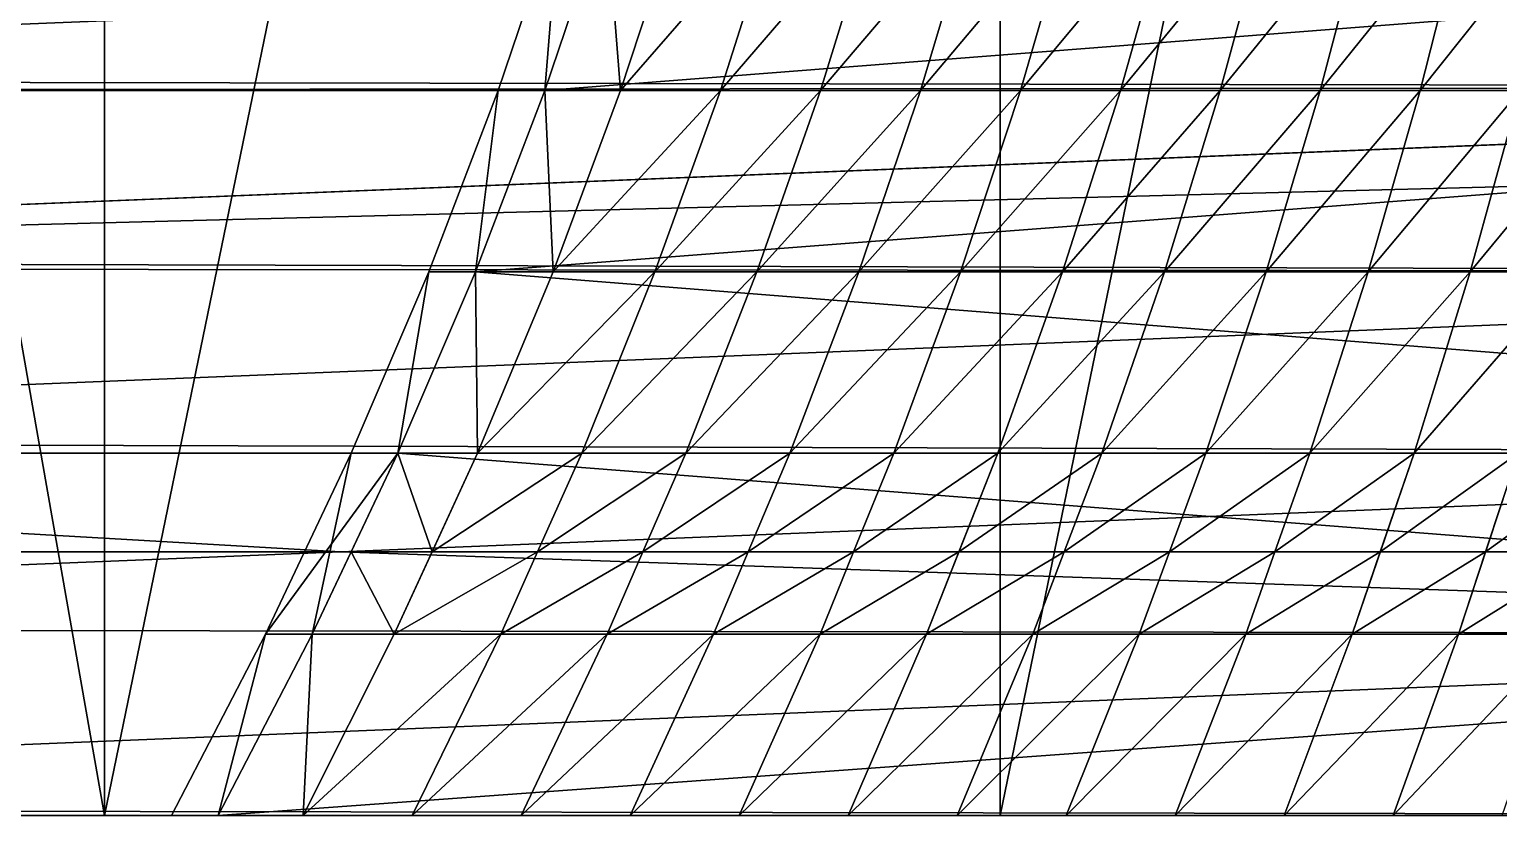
# Model space of a CAD drawing. Header units: metres. Extents: x 0 to 40.2, y -11.7 to 11.7.
# Drawn here: x 20 to 27.87, y -11.66 to -7.45 of the extents above; entities that cross this region are included whole.
import ezdxf

# ---------------------------------------------------------------- set-up
doc = ezdxf.new("R2010")
doc.units = ezdxf.units.M

msp = doc.modelspace()

# ---------------------------------------------------------------- linework, layer by layer
at = {"layer": 'antepecho'}
for points in [[(22.51, -7.776667, 4.45), (22.838125, -6.804583, 4.45), (22.51, -7.776667, 3.2)], [(22.838125, -6.804583, 3.2), (22.76, -7.776667, 3.2), (22.51, -7.776667, 3.2)], [(22.76, -7.776667, 4.45), (22.838125, -6.804583, 4.45), (22.51, -7.776667, 4.45)], [(22.838125, -6.804583, 4.45), (22.838125, -6.804583, 3.2), (22.51, -7.776667, 3.2)], [(23.088125, -6.804583, 3.2), (22.76, -7.776667, 3.3), (22.76, -7.776667, 3.2)], [(23.088125, -6.804583, 3.8), (22.76, -7.776667, 4.45), (22.76, -7.776667, 3.8)], [(22.838125, -6.804583, 3.2), (23.088125, -6.804583, 3.2), (22.76, -7.776667, 3.2)], [(23.088125, -6.804583, 3.2), (23.088125, -6.804583, 3.3), (22.76, -7.776667, 3.3)], [(23.088125, -6.804583, 3.8), (23.088125, -6.804583, 4.45), (22.76, -7.776667, 4.45)], [(23.088125, -6.804583, 4.45), (22.838125, -6.804583, 4.45), (22.76, -7.776667, 4.45)], [(22.51, -7.776667, 3.2), (22.388125, -8.74875, 3.2), (22.138125, -8.74875, 3.2)], [(22.51, -7.776667, 4.45), (22.51, -7.776667, 3.2), (22.138125, -8.74875, 3.2)], [(22.138125, -8.74875, 4.45), (22.51, -7.776667, 4.45), (22.138125, -8.74875, 3.2)], [(22.388125, -8.74875, 4.45), (22.51, -7.776667, 4.45), (22.138125, -8.74875, 4.45)], [(22.76, -7.776667, 3.2), (22.388125, -8.74875, 3.3), (22.388125, -8.74875, 3.2)], [(22.51, -7.776667, 3.2), (22.76, -7.776667, 3.2), (22.388125, -8.74875, 3.2)], [(22.76, -7.776667, 3.2), (22.76, -7.776667, 3.3), (22.388125, -8.74875, 3.3)], [(22.76, -7.776667, 3.8), (22.388125, -8.74875, 4.45), (22.388125, -8.74875, 3.8)], [(22.76, -7.776667, 3.8), (22.76, -7.776667, 4.45), (22.388125, -8.74875, 4.45)], [(22.76, -7.776667, 4.45), (22.51, -7.776667, 4.45), (22.388125, -8.74875, 4.45)], [(22.138125, -8.74875, 3.2), (21.9725, -9.720833, 3.2), (21.7225, -9.720833, 3.2)], [(22.138125, -8.74875, 4.45), (22.138125, -8.74875, 3.2), (21.7225, -9.720833, 3.2)], [(21.7225, -9.720833, 4.45), (22.138125, -8.74875, 4.45), (21.7225, -9.720833, 3.2)], [(21.9725, -9.720833, 4.45), (22.138125, -8.74875, 4.45), (21.7225, -9.720833, 4.45)], [(22.388125, -8.74875, 3.2), (21.9725, -9.720833, 3.3), (21.9725, -9.720833, 3.2)], [(22.138125, -8.74875, 3.2), (22.388125, -8.74875, 3.2), (21.9725, -9.720833, 3.2)], [(22.388125, -8.74875, 3.2), (22.388125, -8.74875, 3.3), (21.9725, -9.720833, 3.3)], [(22.388125, -8.74875, 3.8), (21.9725, -9.720833, 4.45), (21.9725, -9.720833, 3.8)], [(22.388125, -8.74875, 3.8), (22.388125, -8.74875, 4.45), (21.9725, -9.720833, 4.45)], [(22.388125, -8.74875, 4.45), (22.138125, -8.74875, 4.45), (21.9725, -9.720833, 4.45)], [(21.7225, -9.720833, 3.2), (21.513125, -10.692917, 3.2), (21.263125, -10.692917, 3.2)], [(21.263125, -10.692917, 4.45), (21.7225, -9.720833, 4.45), (21.263125, -10.692917, 3.2)], [(21.9725, -9.720833, 4.45), (21.263125, -10.692917, 4.45), (21.513125, -10.692917, 4.45)], [(21.7225, -9.720833, 4.45), (21.7225, -9.720833, 3.2), (21.263125, -10.692917, 3.2)], [(21.9725, -9.720833, 4.45), (21.7225, -9.720833, 4.45), (21.263125, -10.692917, 4.45)], [(21.9725, -9.720833, 3.3), (21.513125, -10.692917, 3.3), (21.513125, -10.692917, 3.2)], [(21.9725, -9.720833, 3.8), (21.513125, -10.692917, 4.45), (21.722433, -10.25, 3.8)], [(21.7225, -9.720833, 3.2), (21.9725, -9.720833, 3.2), (21.513125, -10.692917, 3.2)], [(21.9725, -9.720833, 3.2), (21.9725, -9.720833, 3.3), (21.513125, -10.692917, 3.2)], [(21.9725, -9.720833, 3.8), (21.9725, -9.720833, 4.45), (21.513125, -10.692917, 4.45)], [(21.722433, -10.25, 3.8), (21.513125, -10.692917, 4.45), (21.513125, -10.692917, 3.8)], [(21.263125, -10.692917, 3.2), (21.01, -11.665, 3.2), (20.76, -11.665, 3.2)], [(21.263125, -10.692917, 4.45), (21.263125, -10.692917, 3.2), (20.76, -11.665, 3.2)], [(20.76, -11.665, 4.45), (21.263125, -10.692917, 4.45), (20.76, -11.665, 3.2)], [(21.01, -11.665, 4.45), (21.263125, -10.692917, 4.45), (20.76, -11.665, 4.45)], [(21.513125, -10.692917, 3.2), (21.01, -11.665, 3.3), (21.01, -11.665, 3.2)], [(21.263125, -10.692917, 3.2), (21.513125, -10.692917, 3.2), (21.01, -11.665, 3.2)], [(21.513125, -10.692917, 3.2), (21.513125, -10.692917, 3.3), (21.01, -11.665, 3.3)], [(21.513125, -10.692917, 3.8), (21.01, -11.665, 4.45), (21.01, -11.665, 3.8)], [(21.513125, -10.692917, 3.8), (21.513125, -10.692917, 4.45), (21.01, -11.665, 4.45)], [(21.513125, -10.692917, 4.45), (21.263125, -10.692917, 4.45), (21.01, -11.665, 4.45)]]:
    msp.add_3dface(points, dxfattribs=at)
at = {"layer": 'bajo_balcon'}
for points in [[(35.238542, -6.804583, 3.3), (22.76, -7.776667, 3.3), (23.088125, -6.804583, 3.3)], [(35.238542, -6.804583, 3.3), (35.066667, -7.776667, 3.3), (22.76, -7.776667, 3.3)], [(35.066667, -7.776667, 3.3), (22.388125, -8.74875, 3.3), (22.76, -7.776667, 3.3)], [(35.066667, -7.776667, 3.3), (34.871875, -8.74875, 3.3), (22.388125, -8.74875, 3.3)], [(34.654167, -9.720833, 3.3), (21.9725, -9.720833, 3.3), (22.388125, -8.74875, 3.3)], [(34.871875, -8.74875, 3.3), (34.654167, -9.720833, 3.3), (22.388125, -8.74875, 3.3)], [(34.413542, -10.692917, 3.3), (21.513125, -10.692917, 3.3), (21.9725, -9.720833, 3.3)], [(34.654167, -9.720833, 3.3), (34.413542, -10.692917, 3.3), (21.9725, -9.720833, 3.3)], [(34.413542, -10.692917, 3.3), (21.01, -11.665, 3.3), (21.513125, -10.692917, 3.3)], [(34.413542, -10.692917, 3.3), (34.15, -11.665, 3.3), (21.01, -11.665, 3.3)]]:
    msp.add_3dface(points, dxfattribs=at)
at = {"layer": 'butacas_alta_frontal'}
for points in [[(23.165767, -7.776667, 3.8), (23.088125, -6.804583, 3.8), (22.76, -7.776667, 3.8)], [(23.484788, -6.804583, 3.8), (23.088125, -6.804583, 3.8), (23.165767, -7.776667, 3.8)], [(23.701534, -7.776667, 3.933846), (24.011451, -6.804583, 3.933846), (23.165767, -7.776667, 3.933846)], [(24.011451, -6.804583, 3.933846), (23.484788, -6.804583, 3.933846), (23.165767, -7.776667, 3.933846)], [(24.237301, -7.776667, 4.067692), (24.538114, -6.804583, 4.067692), (23.701534, -7.776667, 4.067692)], [(24.538114, -6.804583, 4.067692), (24.011451, -6.804583, 4.067692), (23.701534, -7.776667, 4.067692)], [(24.773067, -7.776667, 4.201538), (25.064776, -6.804583, 4.201538), (24.237301, -7.776667, 4.201538)], [(25.064776, -6.804583, 4.201538), (24.538114, -6.804583, 4.201538), (24.237301, -7.776667, 4.201538)], [(25.591439, -6.804583, 4.335385), (25.064776, -6.804583, 4.335385), (24.773067, -7.776667, 4.335385)], [(25.308834, -7.776667, 4.335385), (25.591439, -6.804583, 4.335385), (24.773067, -7.776667, 4.335385)], [(25.844601, -7.776667, 4.469231), (26.118102, -6.804583, 4.469231), (25.308834, -7.776667, 4.469231)], [(26.118102, -6.804583, 4.469231), (25.591439, -6.804583, 4.469231), (25.308834, -7.776667, 4.469231)], [(26.380368, -7.776667, 4.603077), (26.644765, -6.804583, 4.603077), (25.844601, -7.776667, 4.603077)], [(26.644765, -6.804583, 4.603077), (26.118102, -6.804583, 4.603077), (25.844601, -7.776667, 4.603077)], [(26.916135, -7.776667, 4.736923), (27.171428, -6.804583, 4.736923), (26.380368, -7.776667, 4.736923)], [(27.171428, -6.804583, 4.736923), (26.644765, -6.804583, 4.736923), (26.380368, -7.776667, 4.736923)], [(27.451902, -7.776667, 4.870769), (27.698091, -6.804583, 4.870769), (26.916135, -7.776667, 4.870769)], [(27.698091, -6.804583, 4.870769), (27.171428, -6.804583, 4.870769), (26.916135, -7.776667, 4.870769)], [(27.987669, -7.776667, 5.004615), (28.224754, -6.804583, 5.004615), (27.451902, -7.776667, 5.004615)], [(28.224754, -6.804583, 5.004615), (27.698091, -6.804583, 5.004615), (27.451902, -7.776667, 5.004615)], [(22.80421, -8.74875, 3.8), (22.76, -7.776667, 3.8), (22.388125, -8.74875, 3.8)], [(23.165767, -7.776667, 3.8), (22.76, -7.776667, 3.8), (22.80421, -8.74875, 3.8)], [(23.701534, -7.776667, 3.933846), (23.165767, -7.776667, 3.933846), (22.80421, -8.74875, 3.933846)], [(23.350295, -8.74875, 3.933846), (23.701534, -7.776667, 3.933846), (22.80421, -8.74875, 3.933846)], [(23.896379, -8.74875, 4.067692), (24.237301, -7.776667, 4.067692), (23.350295, -8.74875, 4.067692)], [(24.237301, -7.776667, 4.067692), (23.701534, -7.776667, 4.067692), (23.350295, -8.74875, 4.067692)], [(24.442464, -8.74875, 4.201538), (24.773067, -7.776667, 4.201538), (23.896379, -8.74875, 4.201538)], [(24.773067, -7.776667, 4.201538), (24.237301, -7.776667, 4.201538), (23.896379, -8.74875, 4.201538)], [(24.988549, -8.74875, 4.335385), (25.308834, -7.776667, 4.335385), (24.442464, -8.74875, 4.335385)], [(25.308834, -7.776667, 4.335385), (24.773067, -7.776667, 4.335385), (24.442464, -8.74875, 4.335385)], [(25.534634, -8.74875, 4.469231), (25.844601, -7.776667, 4.469231), (24.988549, -8.74875, 4.469231)], [(25.844601, -7.776667, 4.469231), (25.308834, -7.776667, 4.469231), (24.988549, -8.74875, 4.469231)], [(26.080718, -8.74875, 4.603077), (26.380368, -7.776667, 4.603077), (25.534634, -8.74875, 4.603077)], [(26.380368, -7.776667, 4.603077), (25.844601, -7.776667, 4.603077), (25.534634, -8.74875, 4.603077)], [(26.626803, -8.74875, 4.736923), (26.916135, -7.776667, 4.736923), (26.080718, -8.74875, 4.736923)], [(26.916135, -7.776667, 4.736923), (26.380368, -7.776667, 4.736923), (26.080718, -8.74875, 4.736923)], [(27.451902, -7.776667, 4.870769), (26.916135, -7.776667, 4.870769), (26.626803, -8.74875, 4.870769)], [(27.172888, -8.74875, 4.870769), (27.451902, -7.776667, 4.870769), (26.626803, -8.74875, 4.870769)], [(27.718973, -8.74875, 5.004615), (27.987669, -7.776667, 5.004615), (27.172888, -8.74875, 5.004615)], [(27.987669, -7.776667, 5.004615), (27.451902, -7.776667, 5.004615), (27.172888, -8.74875, 5.004615)], [(28.265057, -8.74875, 5.138462), (28.523436, -7.776667, 5.138462), (27.718973, -8.74875, 5.138462)], [(28.523436, -7.776667, 5.138462), (27.987669, -7.776667, 5.138462), (27.718973, -8.74875, 5.138462)], [(22.400117, -9.720833, 3.8), (22.388125, -8.74875, 3.8), (21.9725, -9.720833, 3.8)], [(22.80421, -8.74875, 3.8), (22.388125, -8.74875, 3.8), (22.400117, -9.720833, 3.8)], [(22.957733, -9.720833, 3.933846), (23.350295, -8.74875, 3.933846), (22.400117, -9.720833, 3.933846)], [(23.350295, -8.74875, 3.933846), (22.80421, -8.74875, 3.933846), (22.400117, -9.720833, 3.933846)], [(23.51535, -9.720833, 4.067692), (23.896379, -8.74875, 4.067692), (22.957733, -9.720833, 4.067692)], [(23.896379, -8.74875, 4.067692), (23.350295, -8.74875, 4.067692), (22.957733, -9.720833, 4.067692)], [(24.072966, -9.720833, 4.201538), (24.442464, -8.74875, 4.201538), (23.51535, -9.720833, 4.201538)], [(24.442464, -8.74875, 4.201538), (23.896379, -8.74875, 4.201538), (23.51535, -9.720833, 4.201538)], [(24.988549, -8.74875, 4.335385), (24.442464, -8.74875, 4.335385), (24.072966, -9.720833, 4.335385)], [(24.630583, -9.720833, 4.335385), (24.988549, -8.74875, 4.335385), (24.072966, -9.720833, 4.335385)], [(25.188199, -9.720833, 4.469231), (25.534634, -8.74875, 4.469231), (24.630583, -9.720833, 4.469231)], [(25.534634, -8.74875, 4.469231), (24.988549, -8.74875, 4.469231), (24.630583, -9.720833, 4.469231)], [(25.745816, -9.720833, 4.603077), (26.080718, -8.74875, 4.603077), (25.188199, -9.720833, 4.603077)], [(26.080718, -8.74875, 4.603077), (25.534634, -8.74875, 4.603077), (25.188199, -9.720833, 4.603077)], [(26.303432, -9.720833, 4.736923), (26.626803, -8.74875, 4.736923), (25.745816, -9.720833, 4.736923)], [(26.626803, -8.74875, 4.736923), (26.080718, -8.74875, 4.736923), (25.745816, -9.720833, 4.736923)], [(26.861049, -9.720833, 4.870769), (27.172888, -8.74875, 4.870769), (26.303432, -9.720833, 4.870769)], [(27.172888, -8.74875, 4.870769), (26.626803, -8.74875, 4.870769), (26.303432, -9.720833, 4.870769)], [(27.418665, -9.720833, 5.004615), (27.718973, -8.74875, 5.004615), (26.861049, -9.720833, 5.004615)], [(27.718973, -8.74875, 5.004615), (27.172888, -8.74875, 5.004615), (26.861049, -9.720833, 5.004615)], [(27.976282, -9.720833, 5.138462), (28.265057, -8.74875, 5.138462), (27.418665, -9.720833, 5.138462)], [(28.265057, -8.74875, 5.138462), (27.718973, -8.74875, 5.138462), (27.418665, -9.720833, 5.138462)], [(22.156988, -10.25, 3.8), (21.9725, -9.720833, 3.8), (21.722433, -10.25, 3.8)], [(22.400117, -9.720833, 3.8), (21.9725, -9.720833, 3.8), (22.156988, -10.25, 3.8)], [(22.957733, -9.720833, 3.933846), (22.156988, -10.25, 3.933846), (22.721542, -10.25, 3.933846)], [(22.957733, -9.720833, 3.933846), (22.400117, -9.720833, 3.933846), (22.156988, -10.25, 3.933846)], [(23.51535, -9.720833, 4.067692), (22.721542, -10.25, 4.067692), (23.286097, -10.25, 4.067692)], [(23.51535, -9.720833, 4.067692), (22.957733, -9.720833, 4.067692), (22.721542, -10.25, 4.067692)], [(24.072966, -9.720833, 4.201538), (23.286097, -10.25, 4.201538), (23.850652, -10.25, 4.201538)], [(24.072966, -9.720833, 4.201538), (23.51535, -9.720833, 4.201538), (23.286097, -10.25, 4.201538)], [(24.630583, -9.720833, 4.335385), (24.072966, -9.720833, 4.335385), (23.850652, -10.25, 4.335385)], [(24.630583, -9.720833, 4.335385), (23.850652, -10.25, 4.335385), (24.415207, -10.25, 4.335385)], [(25.188199, -9.720833, 4.469231), (24.630583, -9.720833, 4.469231), (24.415207, -10.25, 4.469231)], [(25.188199, -9.720833, 4.469231), (24.415207, -10.25, 4.469231), (24.979762, -10.25, 4.469231)], [(25.745816, -9.720833, 4.603077), (24.979762, -10.25, 4.603077), (25.544317, -10.25, 4.603077)], [(25.745816, -9.720833, 4.603077), (25.188199, -9.720833, 4.603077), (24.979762, -10.25, 4.603077)], [(26.303432, -9.720833, 4.736923), (25.544317, -10.25, 4.736923), (26.108871, -10.25, 4.736923)], [(26.303432, -9.720833, 4.736923), (25.745816, -9.720833, 4.736923), (25.544317, -10.25, 4.736923)], [(26.861049, -9.720833, 4.870769), (26.108871, -10.25, 4.870769), (26.673426, -10.25, 4.870769)], [(26.861049, -9.720833, 4.870769), (26.303432, -9.720833, 4.870769), (26.108871, -10.25, 4.870769)], [(27.418665, -9.720833, 5.004615), (26.861049, -9.720833, 5.004615), (26.673426, -10.25, 5.004615)], [(27.418665, -9.720833, 5.004615), (26.673426, -10.25, 5.004615), (27.23798, -10.25, 5.004615)], [(27.976282, -9.720833, 5.138462), (27.418665, -9.720833, 5.138462), (27.23798, -10.25, 5.138462)], [(27.976282, -9.720833, 5.138462), (27.23798, -10.25, 5.138462), (27.802535, -10.25, 5.138462)], [(28.533898, -9.720833, 5.272308), (27.802535, -10.25, 5.272308), (28.36709, -10.25, 5.272308)], [(28.533898, -9.720833, 5.272308), (27.976282, -9.720833, 5.272308), (27.802535, -10.25, 5.272308)]]:
    msp.add_3dface(points, dxfattribs=at)
at = {"layer": 'butacas_platea'}
for points in [[(35, -6.814209, -0.005942), (12.5, -6.773479, -0.568706), (12.5, -7.722188, -0.566374)], [(35, -6.814209, -0.005942), (12.5, -7.722188, -0.566374), (35, -7.759038, -0.001751)], [(35, -7.759038, -0.001751), (12.5, -7.722188, -0.566374), (12.5, -7.776667, -0.566132)], [(35, -7.759038, -0.001751), (12.5, -7.776667, -0.566132), (35, -7.776667, -0.001672)], [(12.5, -8.689823, -0.563629), (35, -7.776667, -0.001672), (12.5, -7.776667, -0.566132)], [(12.5, -8.689823, -0.563629), (35, -7.778434, -0.001668), (35, -7.776667, -0.001672)], [(35, -7.778434, -0.001668), (12.5, -8.689823, -0.563629), (35, -8.10936)], [(34.871875, -8.74875), (35, -8.10936), (12.5, -8.689823, -0.563629)], [(34.871875, -8.74875), (12.5, -8.689823, -0.563629), (12.5, -8.729099, -0.56343)], [(34.871875, -8.74875), (12.5, -8.729099, -0.56343), (12.5, -9.656898, -0.560537)], [(34.654167, -9.720833), (34.871875, -8.74875), (12.5, -9.656898, -0.560537)], [(34.654167, -9.720833), (12.5, -9.656898, -0.560537), (12.5, -9.720833, -0.560176)], [(12.5, -9.720833, -0.560176), (12.5, -10.25, -0.558369), (21.665428, -10.25, -0.326618)], [(34.654167, -9.720833), (12.5, -9.720833, -0.560176), (21.665428, -10.25, -0.326618)], [(34.52318, -10.25), (34.654167, -9.720833), (21.665428, -10.25, -0.326618)]]:
    msp.add_3dface(points, dxfattribs=at)
at = {"layer": 'cielo_1'}
for points in [[(16.3, -11.665, 9.8), (16.3, 11.665, 9.8), (20.4, -11.665, 9.8)], [(16.3, 11.665, 9.8), (20.4, 11.665, 9.8), (20.4, -11.665, 9.8)], [(20.4, -11.665, 9.8), (20.4, 11.665, 10.4), (20.4, -11.665, 10.4)], [(20.4, 11.665, 10.4), (20.4, -11.665, 9.8), (20.4, 11.665, 9.8)]]:
    msp.add_3dface(points, dxfattribs=at)
at = {"layer": 'cielo_2'}
for points in [[(20.4, -11.665, 10.4), (25.2, 11.665, 10.4), (25.2, -11.665, 10.4)], [(25.2, 11.665, 10.4), (20.4, -11.665, 10.4), (20.4, 11.665, 10.4)], [(25.2, -11.665, 10.4), (25.2, 11.665, 10.95), (25.2, -11.665, 10.95)], [(25.2, 11.665, 10.95), (25.2, -11.665, 10.4), (25.2, 11.665, 10.4)]]:
    msp.add_3dface(points, dxfattribs=at)
at = {"layer": 'cielo_3'}
for points in [[(25.2, -11.665, 10.95), (30, 11.665, 10.95), (30, -11.665, 10.95)], [(30, 11.665, 10.95), (25.2, -11.665, 10.95), (25.2, 11.665, 10.95)]]:
    msp.add_3dface(points, dxfattribs=at)
at = {"layer": 'frente_balcon'}
for points in [[(23.165767, -7.776667, 3.933846), (23.484788, -6.804583, 3.933846), (23.165767, -7.776667, 3.8)], [(23.484788, -6.804583, 3.933846), (23.484788, -6.804583, 3.8), (23.165767, -7.776667, 3.8)], [(23.701534, -7.776667, 4.067692), (24.011451, -6.804583, 4.067692), (23.701534, -7.776667, 3.933846)], [(24.011451, -6.804583, 4.067692), (24.011451, -6.804583, 3.933846), (23.701534, -7.776667, 3.933846)], [(24.237301, -7.776667, 4.201538), (24.538114, -6.804583, 4.201538), (24.237301, -7.776667, 4.067692)], [(24.538114, -6.804583, 4.201538), (24.538114, -6.804583, 4.067692), (24.237301, -7.776667, 4.067692)], [(24.773067, -7.776667, 4.335385), (25.064776, -6.804583, 4.335385), (24.773067, -7.776667, 4.201538)], [(25.064776, -6.804583, 4.335385), (25.064776, -6.804583, 4.201538), (24.773067, -7.776667, 4.201538)], [(25.308834, -7.776667, 4.469231), (25.591439, -6.804583, 4.469231), (25.308834, -7.776667, 4.335385)], [(25.591439, -6.804583, 4.469231), (25.591439, -6.804583, 4.335385), (25.308834, -7.776667, 4.335385)], [(25.844601, -7.776667, 4.603077), (26.118102, -6.804583, 4.603077), (25.844601, -7.776667, 4.469231)], [(26.118102, -6.804583, 4.603077), (26.118102, -6.804583, 4.469231), (25.844601, -7.776667, 4.469231)], [(26.380368, -7.776667, 4.736923), (26.644765, -6.804583, 4.736923), (26.380368, -7.776667, 4.603077)], [(26.644765, -6.804583, 4.736923), (26.644765, -6.804583, 4.603077), (26.380368, -7.776667, 4.603077)], [(26.916135, -7.776667, 4.870769), (27.171428, -6.804583, 4.870769), (26.916135, -7.776667, 4.736923)], [(27.171428, -6.804583, 4.870769), (27.171428, -6.804583, 4.736923), (26.916135, -7.776667, 4.736923)], [(27.451902, -7.776667, 5.004615), (27.698091, -6.804583, 5.004615), (27.451902, -7.776667, 4.870769)], [(27.698091, -6.804583, 5.004615), (27.698091, -6.804583, 4.870769), (27.451902, -7.776667, 4.870769)], [(22.80421, -8.74875, 3.933846), (23.165767, -7.776667, 3.933846), (22.80421, -8.74875, 3.8)], [(23.165767, -7.776667, 3.933846), (23.165767, -7.776667, 3.8), (22.80421, -8.74875, 3.8)], [(23.350295, -8.74875, 4.067692), (23.701534, -7.776667, 4.067692), (23.350295, -8.74875, 3.933846)], [(23.701534, -7.776667, 4.067692), (23.701534, -7.776667, 3.933846), (23.350295, -8.74875, 3.933846)], [(23.896379, -8.74875, 4.201538), (24.237301, -7.776667, 4.201538), (23.896379, -8.74875, 4.067692)], [(24.237301, -7.776667, 4.201538), (24.237301, -7.776667, 4.067692), (23.896379, -8.74875, 4.067692)], [(24.442464, -8.74875, 4.335385), (24.773067, -7.776667, 4.335385), (24.442464, -8.74875, 4.201538)], [(24.773067, -7.776667, 4.335385), (24.773067, -7.776667, 4.201538), (24.442464, -8.74875, 4.201538)], [(24.988549, -8.74875, 4.469231), (25.308834, -7.776667, 4.469231), (24.988549, -8.74875, 4.335385)], [(25.308834, -7.776667, 4.469231), (25.308834, -7.776667, 4.335385), (24.988549, -8.74875, 4.335385)], [(25.534634, -8.74875, 4.603077), (25.844601, -7.776667, 4.603077), (25.534634, -8.74875, 4.469231)], [(25.844601, -7.776667, 4.603077), (25.844601, -7.776667, 4.469231), (25.534634, -8.74875, 4.469231)], [(26.080718, -8.74875, 4.736923), (26.380368, -7.776667, 4.736923), (26.080718, -8.74875, 4.603077)], [(26.380368, -7.776667, 4.736923), (26.380368, -7.776667, 4.603077), (26.080718, -8.74875, 4.603077)], [(26.626803, -8.74875, 4.870769), (26.916135, -7.776667, 4.870769), (26.626803, -8.74875, 4.736923)], [(26.916135, -7.776667, 4.870769), (26.916135, -7.776667, 4.736923), (26.626803, -8.74875, 4.736923)], [(27.172888, -8.74875, 5.004615), (27.451902, -7.776667, 5.004615), (27.172888, -8.74875, 4.870769)], [(27.451902, -7.776667, 5.004615), (27.451902, -7.776667, 4.870769), (27.172888, -8.74875, 4.870769)], [(27.987669, -7.776667, 5.138462), (27.987669, -7.776667, 5.004615), (27.718973, -8.74875, 5.004615)], [(27.718973, -8.74875, 5.138462), (27.987669, -7.776667, 5.138462), (27.718973, -8.74875, 5.004615)], [(22.400117, -9.720833, 3.933846), (22.80421, -8.74875, 3.933846), (22.400117, -9.720833, 3.8)], [(22.80421, -8.74875, 3.933846), (22.80421, -8.74875, 3.8), (22.400117, -9.720833, 3.8)], [(22.957733, -9.720833, 4.067692), (23.350295, -8.74875, 4.067692), (22.957733, -9.720833, 3.933846)], [(23.350295, -8.74875, 4.067692), (23.350295, -8.74875, 3.933846), (22.957733, -9.720833, 3.933846)], [(23.51535, -9.720833, 4.201538), (23.896379, -8.74875, 4.201538), (23.51535, -9.720833, 4.067692)], [(23.896379, -8.74875, 4.201538), (23.896379, -8.74875, 4.067692), (23.51535, -9.720833, 4.067692)], [(24.072966, -9.720833, 4.335385), (24.442464, -8.74875, 4.335385), (24.072966, -9.720833, 4.201538)], [(24.442464, -8.74875, 4.335385), (24.442464, -8.74875, 4.201538), (24.072966, -9.720833, 4.201538)], [(24.630583, -9.720833, 4.469231), (24.988549, -8.74875, 4.469231), (24.630583, -9.720833, 4.335385)], [(24.988549, -8.74875, 4.469231), (24.988549, -8.74875, 4.335385), (24.630583, -9.720833, 4.335385)], [(25.188199, -9.720833, 4.603077), (25.534634, -8.74875, 4.603077), (25.188199, -9.720833, 4.469231)], [(25.534634, -8.74875, 4.603077), (25.534634, -8.74875, 4.469231), (25.188199, -9.720833, 4.469231)], [(25.745816, -9.720833, 4.736923), (26.080718, -8.74875, 4.736923), (25.745816, -9.720833, 4.603077)], [(26.080718, -8.74875, 4.736923), (26.080718, -8.74875, 4.603077), (25.745816, -9.720833, 4.603077)], [(26.303432, -9.720833, 4.870769), (26.626803, -8.74875, 4.870769), (26.303432, -9.720833, 4.736923)], [(26.626803, -8.74875, 4.870769), (26.626803, -8.74875, 4.736923), (26.303432, -9.720833, 4.736923)], [(26.861049, -9.720833, 5.004615), (27.172888, -8.74875, 5.004615), (26.861049, -9.720833, 4.870769)], [(27.172888, -8.74875, 5.004615), (27.172888, -8.74875, 4.870769), (26.861049, -9.720833, 4.870769)], [(27.718973, -8.74875, 5.138462), (27.718973, -8.74875, 5.004615), (27.418665, -9.720833, 5.004615)], [(27.418665, -9.720833, 5.138462), (27.718973, -8.74875, 5.138462), (27.418665, -9.720833, 5.004615)], [(22.400117, -9.720833, 3.933846), (22.156988, -10.25, 3.8), (21.953487, -10.692917, 3.8)], [(22.156988, -10.25, 3.933846), (22.400117, -9.720833, 3.933846), (21.953487, -10.692917, 3.8)], [(22.400117, -9.720833, 3.933846), (22.400117, -9.720833, 3.8), (22.156988, -10.25, 3.8)], [(22.721542, -10.25, 4.067692), (22.957733, -9.720833, 4.067692), (22.721542, -10.25, 3.933846)], [(22.957733, -9.720833, 4.067692), (22.957733, -9.720833, 3.933846), (22.721542, -10.25, 3.933846)], [(23.286097, -10.25, 4.201538), (23.51535, -9.720833, 4.201538), (23.286097, -10.25, 4.067692)], [(23.51535, -9.720833, 4.201538), (23.51535, -9.720833, 4.067692), (23.286097, -10.25, 4.067692)], [(23.850652, -10.25, 4.335385), (24.072966, -9.720833, 4.335385), (23.850652, -10.25, 4.201538)], [(24.072966, -9.720833, 4.335385), (24.072966, -9.720833, 4.201538), (23.850652, -10.25, 4.201538)], [(24.415207, -10.25, 4.469231), (24.630583, -9.720833, 4.469231), (24.415207, -10.25, 4.335385)], [(24.630583, -9.720833, 4.469231), (24.630583, -9.720833, 4.335385), (24.415207, -10.25, 4.335385)], [(25.188199, -9.720833, 4.603077), (24.979762, -10.25, 4.469231), (24.805298, -10.692917, 4.469231)], [(24.979762, -10.25, 4.603077), (25.188199, -9.720833, 4.603077), (24.805298, -10.692917, 4.469231)], [(25.188199, -9.720833, 4.603077), (25.188199, -9.720833, 4.469231), (24.979762, -10.25, 4.469231)], [(25.544317, -10.25, 4.736923), (25.745816, -9.720833, 4.736923), (25.544317, -10.25, 4.603077)], [(25.745816, -9.720833, 4.736923), (25.745816, -9.720833, 4.603077), (25.544317, -10.25, 4.603077)], [(26.108871, -10.25, 4.870769), (26.303432, -9.720833, 4.870769), (26.108871, -10.25, 4.736923)], [(26.303432, -9.720833, 4.870769), (26.303432, -9.720833, 4.736923), (26.108871, -10.25, 4.736923)], [(26.673426, -10.25, 5.004615), (26.861049, -9.720833, 5.004615), (26.673426, -10.25, 4.870769)], [(26.861049, -9.720833, 5.004615), (26.861049, -9.720833, 4.870769), (26.673426, -10.25, 4.870769)], [(27.418665, -9.720833, 5.138462), (27.23798, -10.25, 5.004615), (27.086746, -10.692917, 5.004615)], [(27.23798, -10.25, 5.138462), (27.418665, -9.720833, 5.138462), (27.086746, -10.692917, 5.004615)], [(27.418665, -9.720833, 5.138462), (27.418665, -9.720833, 5.004615), (27.23798, -10.25, 5.004615)], [(27.976282, -9.720833, 5.272308), (27.802535, -10.25, 5.138462), (27.657108, -10.692917, 5.138462)], [(27.802535, -10.25, 5.272308), (27.976282, -9.720833, 5.272308), (27.657108, -10.692917, 5.138462)], [(27.976282, -9.720833, 5.272308), (27.976282, -9.720833, 5.138462), (27.802535, -10.25, 5.138462)], [(21.953487, -10.692917, 3.933846), (22.156988, -10.25, 3.933846), (21.953487, -10.692917, 3.8)], [(22.721542, -10.25, 3.933846), (22.523849, -10.692917, 3.933846), (22.523849, -10.692917, 4.067692)], [(22.721542, -10.25, 4.067692), (22.721542, -10.25, 3.933846), (22.523849, -10.692917, 4.067692)], [(23.286097, -10.25, 4.067692), (23.094211, -10.692917, 4.067692), (23.094211, -10.692917, 4.201538)], [(23.286097, -10.25, 4.201538), (23.286097, -10.25, 4.067692), (23.094211, -10.692917, 4.201538)], [(23.850652, -10.25, 4.201538), (23.664573, -10.692917, 4.201538), (23.664573, -10.692917, 4.335385)], [(23.850652, -10.25, 4.335385), (23.850652, -10.25, 4.201538), (23.664573, -10.692917, 4.335385)], [(24.415207, -10.25, 4.335385), (24.234936, -10.692917, 4.335385), (24.234936, -10.692917, 4.469231)], [(24.415207, -10.25, 4.469231), (24.415207, -10.25, 4.335385), (24.234936, -10.692917, 4.469231)], [(24.805298, -10.692917, 4.603077), (24.979762, -10.25, 4.603077), (24.805298, -10.692917, 4.469231)], [(25.544317, -10.25, 4.603077), (25.37566, -10.692917, 4.603077), (25.37566, -10.692917, 4.736923)], [(25.544317, -10.25, 4.736923), (25.544317, -10.25, 4.603077), (25.37566, -10.692917, 4.736923)], [(26.108871, -10.25, 4.736923), (25.946022, -10.692917, 4.736923), (25.946022, -10.692917, 4.870769)], [(26.108871, -10.25, 4.870769), (26.108871, -10.25, 4.736923), (25.946022, -10.692917, 4.870769)], [(26.673426, -10.25, 4.870769), (26.516384, -10.692917, 4.870769), (26.516384, -10.692917, 5.004615)], [(26.673426, -10.25, 5.004615), (26.673426, -10.25, 4.870769), (26.516384, -10.692917, 5.004615)], [(27.086746, -10.692917, 5.138462), (27.23798, -10.25, 5.138462), (27.086746, -10.692917, 5.004615)], [(27.657108, -10.692917, 5.272308), (27.802535, -10.25, 5.272308), (27.657108, -10.692917, 5.138462)], [(21.464322, -11.665, 3.8), (21.464322, -11.665, 3.933846), (21.953487, -10.692917, 3.933846)], [(21.464322, -11.665, 3.8), (21.953487, -10.692917, 3.933846), (21.953487, -10.692917, 3.8)], [(22.048643, -11.665, 3.933846), (22.048643, -11.665, 4.067692), (22.523849, -10.692917, 4.067692)], [(22.048643, -11.665, 3.933846), (22.523849, -10.692917, 4.067692), (22.523849, -10.692917, 3.933846)], [(22.632965, -11.665, 4.067692), (22.632965, -11.665, 4.201538), (23.094211, -10.692917, 4.201538)], [(22.632965, -11.665, 4.067692), (23.094211, -10.692917, 4.201538), (23.094211, -10.692917, 4.067692)], [(23.217286, -11.665, 4.201538), (23.217286, -11.665, 4.335385), (23.664573, -10.692917, 4.335385)], [(23.217286, -11.665, 4.201538), (23.664573, -10.692917, 4.335385), (23.664573, -10.692917, 4.201538)], [(23.801608, -11.665, 4.335385), (23.801608, -11.665, 4.469231), (24.234936, -10.692917, 4.469231)], [(23.801608, -11.665, 4.335385), (24.234936, -10.692917, 4.469231), (24.234936, -10.692917, 4.335385)], [(24.38593, -11.665, 4.469231), (24.38593, -11.665, 4.603077), (24.805298, -10.692917, 4.603077)], [(24.38593, -11.665, 4.469231), (24.805298, -10.692917, 4.603077), (24.805298, -10.692917, 4.469231)], [(24.970251, -11.665, 4.603077), (24.970251, -11.665, 4.736923), (25.37566, -10.692917, 4.736923)], [(24.970251, -11.665, 4.603077), (25.37566, -10.692917, 4.736923), (25.37566, -10.692917, 4.603077)], [(25.554573, -11.665, 4.736923), (25.554573, -11.665, 4.870769), (25.946022, -10.692917, 4.870769)], [(25.554573, -11.665, 4.736923), (25.946022, -10.692917, 4.870769), (25.946022, -10.692917, 4.736923)], [(26.138894, -11.665, 4.870769), (26.138894, -11.665, 5.004615), (26.516384, -10.692917, 5.004615)], [(26.138894, -11.665, 4.870769), (26.516384, -10.692917, 5.004615), (26.516384, -10.692917, 4.870769)], [(26.723216, -11.665, 5.004615), (27.086746, -10.692917, 5.138462), (27.086746, -10.692917, 5.004615)], [(26.723216, -11.665, 5.004615), (26.723216, -11.665, 5.138462), (27.086746, -10.692917, 5.138462)], [(27.307538, -11.665, 5.138462), (27.307538, -11.665, 5.272308), (27.657108, -10.692917, 5.272308)], [(27.307538, -11.665, 5.138462), (27.657108, -10.692917, 5.272308), (27.657108, -10.692917, 5.138462)]]:
    msp.add_3dface(points, dxfattribs=at)
at = {"layer": 'laterales_altos'}
for points in [[(16.3, -11.665, 9.8), (20.4, -11.665, 9.8), (25.554573, -11.665, 4.736923)], [(20.4, -11.665, 9.8), (25.554573, -11.665, 4.870769), (25.554573, -11.665, 4.736923)], [(25.2, -11.665, 10.4), (25.554573, -11.665, 4.870769), (20.4, -11.665, 9.8)], [(20.4, -11.665, 10.4), (25.2, -11.665, 10.4), (20.4, -11.665, 9.8)], [(25.2, -11.665, 10.4), (26.138894, -11.665, 5.004615), (25.554573, -11.665, 4.870769)], [(25.2, -11.665, 10.4), (26.723216, -11.665, 5.138462), (26.138894, -11.665, 5.004615)], [(25.2, -11.665, 10.4), (27.307538, -11.665, 5.272308), (26.723216, -11.665, 5.138462)], [(25.2, -11.665, 10.4), (27.891859, -11.665, 5.406154), (27.307538, -11.665, 5.272308)], [(25.2, -11.665, 10.4), (28.476181, -11.665, 5.54), (27.891859, -11.665, 5.406154)], [(25.2, -11.665, 10.4), (30, -11.665, 10.95), (28.476181, -11.665, 5.54)], [(25.2, -11.665, 10.95), (30, -11.665, 10.95), (25.2, -11.665, 10.4)]]:
    msp.add_3dface(points, dxfattribs=at)
at = {"layer": 'muros'}
for points in [[(11.55, -11.665, -0.577021), (6.85, -11.665, 13.32), (20.76, -11.665, 4.45)], [(22.048643, -11.665, 4.067692), (6.85, -11.665, 13.32), (22.632965, -11.665, 4.201538)], [(20.76, -11.665, 4.45), (6.85, -11.665, 13.32), (21.01, -11.665, 4.45)], [(21.01, -11.665, 4.45), (6.85, -11.665, 13.32), (22.048643, -11.665, 4.067692)], [(22.632965, -11.665, 4.201538), (6.85, -11.665, 13.32), (23.217286, -11.665, 4.335385)], [(6.85, -11.665, 13.32), (23.801608, -11.665, 4.469231), (23.217286, -11.665, 4.335385)], [(6.85, -11.665, 13.32), (24.38593, -11.665, 4.603077), (23.801608, -11.665, 4.469231)], [(24.970251, -11.665, 4.736923), (24.38593, -11.665, 4.603077), (6.85, -11.665, 13.32)], [(25.554573, -11.665, 4.736923), (24.970251, -11.665, 4.736923), (6.85, -11.665, 13.32)], [(16.3, -11.665, 9.8), (25.554573, -11.665, 4.736923), (6.85, -11.665, 13.32)], [(20.76, -11.665, 3.2), (21.01, -11.665, 3.2), (11.55, -11.665, -0.577021)], [(20.76, -11.665, 4.45), (20.76, -11.665, 3.2), (11.55, -11.665, -0.577021)], [(21.01, -11.665, 3.2), (34.15, -11.665), (11.55, -11.665, -0.577021)], [(21.01, -11.665, 3.3), (34.15, -11.665), (21.01, -11.665, 3.2)], [(34.15, -11.665, 3.3), (34.15, -11.665), (21.01, -11.665, 3.3)], [(21.464322, -11.665, 3.933846), (21.464322, -11.665, 3.8), (21.01, -11.665, 3.8)], [(21.01, -11.665, 4.45), (21.464322, -11.665, 3.933846), (21.01, -11.665, 3.8)], [(22.048643, -11.665, 4.067692), (21.464322, -11.665, 3.933846), (21.01, -11.665, 4.45)], [(22.048643, -11.665, 4.067692), (22.048643, -11.665, 3.933846), (21.464322, -11.665, 3.933846)], [(22.632965, -11.665, 4.201538), (22.632965, -11.665, 4.067692), (22.048643, -11.665, 4.067692)], [(23.217286, -11.665, 4.335385), (23.217286, -11.665, 4.201538), (22.632965, -11.665, 4.201538)], [(23.801608, -11.665, 4.469231), (23.801608, -11.665, 4.335385), (23.217286, -11.665, 4.335385)], [(24.38593, -11.665, 4.603077), (24.38593, -11.665, 4.469231), (23.801608, -11.665, 4.469231)], [(24.970251, -11.665, 4.736923), (24.970251, -11.665, 4.603077), (24.38593, -11.665, 4.603077)], [(26.138894, -11.665, 5.004615), (26.138894, -11.665, 4.870769), (25.554573, -11.665, 4.870769)], [(26.723216, -11.665, 5.138462), (26.723216, -11.665, 5.004615), (26.138894, -11.665, 5.004615)], [(27.307538, -11.665, 5.272308), (27.307538, -11.665, 5.138462), (26.723216, -11.665, 5.138462)], [(27.891859, -11.665, 5.406154), (27.891859, -11.665, 5.272308), (27.307538, -11.665, 5.272308)]]:
    msp.add_3dface(points, dxfattribs=at)
at = {"layer": 'pasillos_alfombra'}
for points in [[(11.55, -10.662107, -0.580983), (21.665428, -10.25, -0.326618), (12.5, -10.25, -0.558369)], [(34.413542, -10.692917), (21.665428, -10.25, -0.326618), (11.55, -10.662107, -0.580983)], [(21.953487, -10.692917, 3.8), (21.722433, -10.25, 3.8), (21.513125, -10.692917, 3.8)], [(34.413542, -10.692917), (34.52318, -10.25), (21.665428, -10.25, -0.326618)], [(21.953487, -10.692917, 3.8), (22.156988, -10.25, 3.8), (21.722433, -10.25, 3.8)], [(22.156988, -10.25, 3.933846), (21.953487, -10.692917, 3.933846), (22.721542, -10.25, 3.933846)], [(22.523849, -10.692917, 3.933846), (22.721542, -10.25, 3.933846), (21.953487, -10.692917, 3.933846)], [(22.721542, -10.25, 4.067692), (22.523849, -10.692917, 4.067692), (23.286097, -10.25, 4.067692)], [(23.094211, -10.692917, 4.067692), (23.286097, -10.25, 4.067692), (22.523849, -10.692917, 4.067692)], [(23.286097, -10.25, 4.201538), (23.094211, -10.692917, 4.201538), (23.850652, -10.25, 4.201538)], [(23.664573, -10.692917, 4.201538), (23.850652, -10.25, 4.201538), (23.094211, -10.692917, 4.201538)], [(23.850652, -10.25, 4.335385), (23.664573, -10.692917, 4.335385), (24.415207, -10.25, 4.335385)], [(24.234936, -10.692917, 4.335385), (24.415207, -10.25, 4.335385), (23.664573, -10.692917, 4.335385)], [(24.805298, -10.692917, 4.469231), (24.979762, -10.25, 4.469231), (24.234936, -10.692917, 4.469231)], [(24.415207, -10.25, 4.469231), (24.234936, -10.692917, 4.469231), (24.979762, -10.25, 4.469231)], [(24.979762, -10.25, 4.603077), (24.805298, -10.692917, 4.603077), (25.544317, -10.25, 4.603077)], [(25.37566, -10.692917, 4.603077), (25.544317, -10.25, 4.603077), (24.805298, -10.692917, 4.603077)], [(25.544317, -10.25, 4.736923), (25.37566, -10.692917, 4.736923), (26.108871, -10.25, 4.736923)], [(25.946022, -10.692917, 4.736923), (26.108871, -10.25, 4.736923), (25.37566, -10.692917, 4.736923)], [(26.108871, -10.25, 4.870769), (25.946022, -10.692917, 4.870769), (26.673426, -10.25, 4.870769)], [(26.516384, -10.692917, 4.870769), (26.673426, -10.25, 4.870769), (25.946022, -10.692917, 4.870769)], [(26.673426, -10.25, 5.004615), (26.516384, -10.692917, 5.004615), (27.23798, -10.25, 5.004615)], [(27.086746, -10.692917, 5.004615), (27.23798, -10.25, 5.004615), (26.516384, -10.692917, 5.004615)], [(27.23798, -10.25, 5.138462), (27.086746, -10.692917, 5.138462), (27.802535, -10.25, 5.138462)], [(27.657108, -10.692917, 5.138462), (27.802535, -10.25, 5.138462), (27.086746, -10.692917, 5.138462)], [(27.802535, -10.25, 5.272308), (27.657108, -10.692917, 5.272308), (28.36709, -10.25, 5.272308)], [(28.22747, -10.692917, 5.272308), (28.36709, -10.25, 5.272308), (27.657108, -10.692917, 5.272308)], [(34.413542, -10.692917), (11.55, -10.662107, -0.580983), (11.55, -11.628184, -0.577276)], [(34.15, -11.665), (34.413542, -10.692917), (11.55, -11.628184, -0.577276)], [(21.464322, -11.665, 3.8), (21.513125, -10.692917, 3.8), (21.01, -11.665, 3.8)], [(21.464322, -11.665, 3.8), (21.953487, -10.692917, 3.8), (21.513125, -10.692917, 3.8)], [(21.464322, -11.665, 3.933846), (22.523849, -10.692917, 3.933846), (21.953487, -10.692917, 3.933846)], [(21.464322, -11.665, 3.933846), (22.048643, -11.665, 3.933846), (22.523849, -10.692917, 3.933846)], [(22.048643, -11.665, 4.067692), (22.632965, -11.665, 4.067692), (23.094211, -10.692917, 4.067692)], [(22.048643, -11.665, 4.067692), (23.094211, -10.692917, 4.067692), (22.523849, -10.692917, 4.067692)], [(22.632965, -11.665, 4.201538), (23.217286, -11.665, 4.201538), (23.664573, -10.692917, 4.201538)], [(22.632965, -11.665, 4.201538), (23.664573, -10.692917, 4.201538), (23.094211, -10.692917, 4.201538)], [(23.217286, -11.665, 4.335385), (23.801608, -11.665, 4.335385), (24.234936, -10.692917, 4.335385)], [(23.217286, -11.665, 4.335385), (24.234936, -10.692917, 4.335385), (23.664573, -10.692917, 4.335385)], [(23.801608, -11.665, 4.469231), (24.38593, -11.665, 4.469231), (24.805298, -10.692917, 4.469231)], [(23.801608, -11.665, 4.469231), (24.805298, -10.692917, 4.469231), (24.234936, -10.692917, 4.469231)], [(24.38593, -11.665, 4.603077), (24.970251, -11.665, 4.603077), (25.37566, -10.692917, 4.603077)], [(24.38593, -11.665, 4.603077), (25.37566, -10.692917, 4.603077), (24.805298, -10.692917, 4.603077)], [(24.970251, -11.665, 4.736923), (25.554573, -11.665, 4.736923), (25.946022, -10.692917, 4.736923)], [(24.970251, -11.665, 4.736923), (25.946022, -10.692917, 4.736923), (25.37566, -10.692917, 4.736923)], [(25.554573, -11.665, 4.870769), (26.138894, -11.665, 4.870769), (26.516384, -10.692917, 4.870769)], [(25.554573, -11.665, 4.870769), (26.516384, -10.692917, 4.870769), (25.946022, -10.692917, 4.870769)], [(26.138894, -11.665, 5.004615), (26.723216, -11.665, 5.004615), (27.086746, -10.692917, 5.004615)], [(26.138894, -11.665, 5.004615), (27.086746, -10.692917, 5.004615), (26.516384, -10.692917, 5.004615)], [(26.723216, -11.665, 5.138462), (27.307538, -11.665, 5.138462), (27.657108, -10.692917, 5.138462)], [(26.723216, -11.665, 5.138462), (27.657108, -10.692917, 5.138462), (27.086746, -10.692917, 5.138462)], [(27.307538, -11.665, 5.272308), (27.891859, -11.665, 5.272308), (28.22747, -10.692917, 5.272308)], [(27.307538, -11.665, 5.272308), (28.22747, -10.692917, 5.272308), (27.657108, -10.692917, 5.272308)], [(34.15, -11.665), (11.55, -11.628184, -0.577276), (11.55, -11.665, -0.577021)]]:
    msp.add_3dface(points, dxfattribs=at)

doc.saveas('drawing.dxf')
